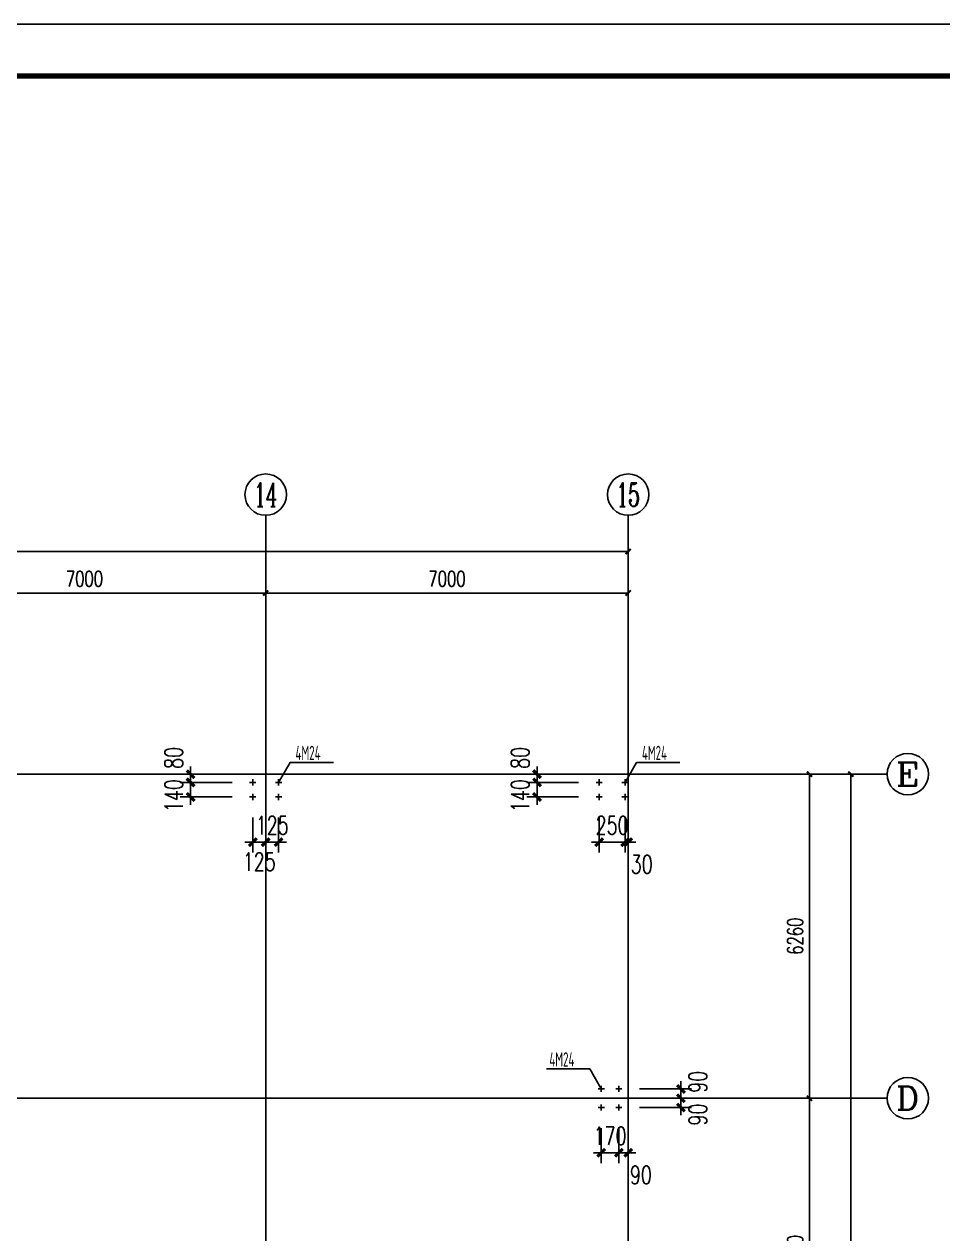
# Model space of a CAD drawing. Extents: x -17471 to 313636, y -71590 to 757901.
# Drawn here: x 286042 to 303782, y 304993 to 328360 of the extents above; entities that cross this region are included whole.
import ezdxf
from ezdxf.enums import TextEntityAlignment as Align

# ---------------------------------------------------------------- set-up
doc = ezdxf.new("R2010")
doc.units = 0
doc.header["$LTSCALE"] = 1000
doc.header["$MEASUREMENT"] = 0
for name, color, linetype in [('AXIS', 3, 'Continuous'), ('AXIS_TEXT', 7, 'Continuous'), ('DOTE', 1, 'Continuous'), ('PUB_DIM', 3, 'Continuous'), ('PUB_TITLE', 4, 'Continuous')]:
    doc.layers.add(name, color=color, linetype=linetype)
doc.styles.add('_SIMPLEX', font='sysz.shx', dxfattribs={"width": 0.8, "bigfont": 'syfs.shx'})
doc.styles.add('_TCH_AXIS', font='COMPLEX', dxfattribs={"bigfont": 'GBCBIG'})
doc.styles.add('_TCH_DIM_T3', font='SIMPLEX', dxfattribs={"width": 0.705882, "bigfont": 'GBCBIG'})
doc.styles.add('COMPLEX', font='COMPLEX')
doc.dimstyles.new('_TCH_ARCH&&100', dxfattribs={"dimtxt": 297.5, "dimasz": 100, "dimexe": 250, "dimexo": 300, "dimgap": 126.25, "dimtad": 1, "dimdec": 0, "dimzin": 0, "dimdsep": 46, "dimtxsty": '_TCH_DIM_T3', "dimblk": 'ARCHTICK', "dimcen": 0.09, "dimclrt": 7, "dimazin": 2, "dimtfac": 1, "dimtdec": 0, "dimtix": 1, "dimtmove": 2, "dimatfit": 3, "dimfxl": 0, "dimtolj": 1, "dimtzin": 0, "dimarcsym": 0})
doc.dimstyles.new('_TCH_ARCH&&150', dxfattribs={"dimtxt": 446.25, "dimasz": 150, "dimexe": 375, "dimexo": 450, "dimgap": 189.375, "dimtad": 1, "dimdec": 0, "dimzin": 0, "dimdsep": 46, "dimtxsty": '_TCH_DIM_T3', "dimblk": 'ARCHTICK', "dimcen": 0.09, "dimclrt": 7, "dimazin": 2, "dimtfac": 1, "dimtdec": 0, "dimtix": 1, "dimtmove": 2, "dimatfit": 3, "dimfxl": 0, "dimtolj": 1, "dimtzin": 0, "dimarcsym": 0})

# ---------------------------------------------------------------- blocks, each defined once
blk = doc.blocks.new('_ArchTick')
at = {"color": 0, "linetype": 'ByBlock', "const_width": 0.4}
blk.add_lwpolyline([(-0.5, -0.5), (0.5, 0.5)], dxfattribs=at)
blk = doc.blocks.new('*D461')
at = {"layer": 'Defpoints', "color": 0, "transparency": 16777216}
for p in [(290456, 313712), (289256, 313432), (290456, 313432)]:
    blk.add_point(p, dxfattribs=at)
at = {"layer": 'PUB_DIM', "color": 0, "lineweight": -2, "transparency": 16777216}
for p, q in [((289256, 313712), (289256, 313862)), ((290056, 313712), (289056, 313712)), ((289256, 313712), (289256, 313432)), ((290056, 313432), (289056, 313432)), ((289256, 313432), (289256, 313282))]:
    blk.add_line(p, q, dxfattribs=at)
at = {"layer": 'PUB_DIM', "color": 0, "lineweight": -2, "transparency": 16777216, "xscale": 150, "yscale": 150, "zscale": 150}
for p, rotation in [((289256, 313712), 270), ((289256, 313432), 90)]:
    blk.add_blockref('_ArchTick', p, dxfattribs=dict(at, rotation=rotation))
at = {"layer": 'PUB_DIM', "color": 7, "transparency": 16777216, "insert": (288931, 313457), "char_height": 350, "attachment_point": 5, "rotation": 90, "style": '_TCH_DIM_T3'}
blk.add_mtext('\\A1;140', dxfattribs=at)
blk = doc.blocks.new('*D462')
at = {"layer": 'Defpoints', "color": 0, "transparency": 16777216}
for p in [(290456, 313872), (289256, 313712), (290456, 313712)]:
    blk.add_point(p, dxfattribs=at)
at = {"layer": 'PUB_DIM', "color": 0, "lineweight": -2, "transparency": 16777216}
for p, q in [((290056, 313872), (289056, 313872)), ((289256, 313872), (289256, 314022)), ((289256, 313872), (289256, 313712)), ((290056, 313712), (289056, 313712)), ((289256, 313712), (289256, 313562))]:
    blk.add_line(p, q, dxfattribs=at)
at = {"layer": 'PUB_DIM', "color": 0, "lineweight": -2, "transparency": 16777216, "xscale": 150, "yscale": 150, "zscale": 150}
for p, rotation in [((289256, 313872), 270), ((289256, 313712), 90)]:
    blk.add_blockref('_ArchTick', p, dxfattribs=dict(at, rotation=rotation))
at = {"layer": 'PUB_DIM', "color": 7, "transparency": 16777216, "insert": (288931, 314186), "char_height": 350, "attachment_point": 5, "rotation": 90, "style": '_TCH_DIM_T3'}
blk.add_mtext('\\A1;80', dxfattribs=at)
blk = doc.blocks.new('*D463')
at = {"layer": 'Defpoints', "color": 0, "transparency": 16777216}
for p in [(290706, 313432), (290956, 313432), (290706, 312559)]:
    blk.add_point(p, dxfattribs=at)
at = {"layer": 'PUB_DIM', "color": 0, "lineweight": -2, "transparency": 16777216}
for p, q in [((290706, 313032), (290706, 312359)), ((290956, 313032), (290956, 312359)), ((290706, 312559), (290556, 312559)), ((290956, 312559), (290706, 312559)), ((290956, 312559), (291106, 312559))]:
    blk.add_line(p, q, dxfattribs=at)
at = {"layer": 'PUB_DIM', "color": 0, "lineweight": -2, "transparency": 16777216, "xscale": 150, "yscale": 150, "zscale": 150}
blk.add_blockref('_ArchTick', (290706, 312559), dxfattribs=at)
at = {"layer": 'PUB_DIM', "color": 0, "lineweight": -2, "transparency": 16777216, "xscale": 150, "yscale": 150, "zscale": 150, "rotation": 180}
blk.add_blockref('_ArchTick', (290956, 312559), dxfattribs=at)
at = {"layer": 'PUB_DIM', "color": 7, "transparency": 16777216, "insert": (290831, 312884), "char_height": 350, "attachment_point": 5, "style": '_TCH_DIM_T3'}
blk.add_mtext('\\A1;125', dxfattribs=at)
blk = doc.blocks.new('*D464')
at = {"layer": 'Defpoints', "color": 0, "transparency": 16777216}
for p in [(290456, 313432), (290706, 313432), (290456, 312559)]:
    blk.add_point(p, dxfattribs=at)
at = {"layer": 'PUB_DIM', "color": 0, "lineweight": -2, "transparency": 16777216}
for p, q in [((290456, 313032), (290456, 312359)), ((290706, 313032), (290706, 312359)), ((290456, 312559), (290306, 312559)), ((290706, 312559), (290456, 312559)), ((290706, 312559), (290856, 312559))]:
    blk.add_line(p, q, dxfattribs=at)
at = {"layer": 'PUB_DIM', "color": 0, "lineweight": -2, "transparency": 16777216, "xscale": 150, "yscale": 150, "zscale": 150}
blk.add_blockref('_ArchTick', (290456, 312559), dxfattribs=at)
at = {"layer": 'PUB_DIM', "color": 0, "lineweight": -2, "transparency": 16777216, "xscale": 150, "yscale": 150, "zscale": 150, "rotation": 180}
blk.add_blockref('_ArchTick', (290706, 312559), dxfattribs=at)
at = {"layer": 'PUB_DIM', "color": 7, "transparency": 16777216, "insert": (290581, 312180), "char_height": 350, "attachment_point": 5, "style": '_TCH_DIM_T3'}
blk.add_mtext('\\A1;125', dxfattribs=at)
blk = doc.blocks.new('*D465')
at = {"layer": 'Defpoints', "color": 0, "transparency": 16777216}
for p in [(297146, 313712), (295946, 313432), (297146, 313432)]:
    blk.add_point(p, dxfattribs=at)
at = {"layer": 'PUB_DIM', "color": 0, "lineweight": -2, "transparency": 16777216}
for p, q in [((295946, 313712), (295946, 313862)), ((296746, 313712), (295746, 313712)), ((295946, 313712), (295946, 313432)), ((296746, 313432), (295746, 313432)), ((295946, 313432), (295946, 313282))]:
    blk.add_line(p, q, dxfattribs=at)
at = {"layer": 'PUB_DIM', "color": 0, "lineweight": -2, "transparency": 16777216, "xscale": 150, "yscale": 150, "zscale": 150}
for p, rotation in [((295946, 313712), 270), ((295946, 313432), 90)]:
    blk.add_blockref('_ArchTick', p, dxfattribs=dict(at, rotation=rotation))
at = {"layer": 'PUB_DIM', "color": 7, "transparency": 16777216, "insert": (295621, 313457), "char_height": 350, "attachment_point": 5, "rotation": 90, "style": '_TCH_DIM_T3'}
blk.add_mtext('\\A1;140', dxfattribs=at)
blk = doc.blocks.new('*D466')
at = {"layer": 'Defpoints', "color": 0, "transparency": 16777216}
for p in [(297146, 313872), (295946, 313712), (297146, 313712)]:
    blk.add_point(p, dxfattribs=at)
at = {"layer": 'PUB_DIM', "color": 0, "lineweight": -2, "transparency": 16777216}
for p, q in [((296746, 313872), (295746, 313872)), ((295946, 313872), (295946, 314022)), ((295946, 313872), (295946, 313712)), ((296746, 313712), (295746, 313712)), ((295946, 313712), (295946, 313562))]:
    blk.add_line(p, q, dxfattribs=at)
at = {"layer": 'PUB_DIM', "color": 0, "lineweight": -2, "transparency": 16777216, "xscale": 150, "yscale": 150, "zscale": 150}
for p, rotation in [((295946, 313872), 270), ((295946, 313712), 90)]:
    blk.add_blockref('_ArchTick', p, dxfattribs=dict(at, rotation=rotation))
at = {"layer": 'PUB_DIM', "color": 7, "transparency": 16777216, "insert": (295621, 314186), "char_height": 350, "attachment_point": 5, "rotation": 90, "style": '_TCH_DIM_T3'}
blk.add_mtext('\\A1;80', dxfattribs=at)
blk = doc.blocks.new('*D468')
at = {"layer": 'Defpoints', "color": 0, "transparency": 16777216}
for p in [(297146, 313432), (297646, 313432), (297646, 312559)]:
    blk.add_point(p, dxfattribs=at)
at = {"layer": 'PUB_DIM', "color": 0, "lineweight": -2, "transparency": 16777216}
for p, q in [((297146, 313032), (297146, 312359)), ((297646, 313032), (297646, 312359)), ((297146, 312559), (296996, 312559)), ((297146, 312559), (297646, 312559)), ((297646, 312559), (297796, 312559))]:
    blk.add_line(p, q, dxfattribs=at)
at = {"layer": 'PUB_DIM', "color": 0, "lineweight": -2, "transparency": 16777216, "xscale": 150, "yscale": 150, "zscale": 150}
blk.add_blockref('_ArchTick', (297146, 312559), dxfattribs=at)
at = {"layer": 'PUB_DIM', "color": 0, "lineweight": -2, "transparency": 16777216, "xscale": 150, "yscale": 150, "zscale": 150, "rotation": 180}
blk.add_blockref('_ArchTick', (297646, 312559), dxfattribs=at)
at = {"layer": 'PUB_DIM', "color": 7, "transparency": 16777216, "insert": (297396, 312884), "char_height": 350, "attachment_point": 5, "style": '_TCH_DIM_T3'}
blk.add_mtext('\\A1;250', dxfattribs=at)
blk = doc.blocks.new('*D467')
at = {"layer": 'Defpoints', "color": 0, "transparency": 16777216}
for p in [(297646, 313432), (297706, 313432), (297706, 312559)]:
    blk.add_point(p, dxfattribs=at)
at = {"layer": 'PUB_DIM', "color": 0, "lineweight": -2, "transparency": 16777216}
for p, q in [((297646, 313032), (297646, 312359)), ((297706, 313032), (297706, 312359)), ((297646, 312559), (297496, 312559)), ((297646, 312559), (297706, 312559)), ((297706, 312559), (297856, 312559))]:
    blk.add_line(p, q, dxfattribs=at)
at = {"layer": 'PUB_DIM', "color": 0, "lineweight": -2, "transparency": 16777216, "xscale": 150, "yscale": 150, "zscale": 150}
blk.add_blockref('_ArchTick', (297646, 312559), dxfattribs=at)
at = {"layer": 'PUB_DIM', "color": 0, "lineweight": -2, "transparency": 16777216, "xscale": 150, "yscale": 150, "zscale": 150, "rotation": 180}
blk.add_blockref('_ArchTick', (297706, 312559), dxfattribs=at)
at = {"layer": 'PUB_DIM', "color": 7, "transparency": 16777216, "insert": (297967, 312131), "char_height": 350, "attachment_point": 5, "style": '_TCH_DIM_T3'}
blk.add_mtext('\\A1;30', dxfattribs=at)
blk = doc.blocks.new('*D485')
at = {"layer": 'Defpoints', "color": 0, "transparency": 16777216}
for p in [(297526, 307792), (298726, 307792), (297526, 307612)]:
    blk.add_point(p, dxfattribs=at)
at = {"layer": 'PUB_DIM', "color": 0, "lineweight": -2, "transparency": 16777216}
for p, q in [((297926, 307792), (298926, 307792)), ((298726, 307792), (298726, 307942)), ((298726, 307612), (298726, 307792)), ((297926, 307612), (298926, 307612)), ((298726, 307612), (298726, 307462))]:
    blk.add_line(p, q, dxfattribs=at)
at = {"layer": 'PUB_DIM', "color": 0, "lineweight": -2, "transparency": 16777216, "xscale": 150, "yscale": 150, "zscale": 150}
for p, rotation in [((298726, 307792), 270), ((298726, 307612), 90)]:
    blk.add_blockref('_ArchTick', p, dxfattribs=dict(at, rotation=rotation))
at = {"layer": 'PUB_DIM', "color": 7, "transparency": 16777216, "insert": (299051, 307929), "char_height": 350, "attachment_point": 5, "rotation": 90, "style": '_TCH_DIM_T3'}
blk.add_mtext('\\A1;90', dxfattribs=at)
blk = doc.blocks.new('*D486')
at = {"layer": 'Defpoints', "color": 0, "transparency": 16777216}
for p in [(297526, 307612), (297526, 307432), (298726, 307432)]:
    blk.add_point(p, dxfattribs=at)
at = {"layer": 'PUB_DIM', "color": 0, "lineweight": -2, "transparency": 16777216}
for p, q in [((298726, 307612), (298726, 307762)), ((297926, 307612), (298926, 307612)), ((298726, 307612), (298726, 307432)), ((297926, 307432), (298926, 307432)), ((298726, 307432), (298726, 307282))]:
    blk.add_line(p, q, dxfattribs=at)
at = {"layer": 'PUB_DIM', "color": 0, "lineweight": -2, "transparency": 16777216, "xscale": 150, "yscale": 150, "zscale": 150}
for p, rotation in [((298726, 307612), 270), ((298726, 307432), 90)]:
    blk.add_blockref('_ArchTick', p, dxfattribs=dict(at, rotation=rotation))
at = {"layer": 'PUB_DIM', "color": 7, "transparency": 16777216, "insert": (299051, 307296), "char_height": 350, "attachment_point": 5, "rotation": 90, "style": '_TCH_DIM_T3'}
blk.add_mtext('\\A1;90', dxfattribs=at)
blk = doc.blocks.new('*D487')
at = {"layer": 'Defpoints', "color": 0, "transparency": 16777216}
for p in [(297186, 307432), (297526, 307432), (297526, 306559)]:
    blk.add_point(p, dxfattribs=at)
at = {"layer": 'PUB_DIM', "color": 0, "lineweight": -2, "transparency": 16777216}
for p, q in [((297186, 307032), (297186, 306359)), ((297526, 307032), (297526, 306359)), ((297186, 306559), (297036, 306559)), ((297186, 306559), (297526, 306559)), ((297526, 306559), (297676, 306559))]:
    blk.add_line(p, q, dxfattribs=at)
at = {"layer": 'PUB_DIM', "color": 0, "lineweight": -2, "transparency": 16777216, "xscale": 150, "yscale": 150, "zscale": 150}
blk.add_blockref('_ArchTick', (297186, 306559), dxfattribs=at)
at = {"layer": 'PUB_DIM', "color": 0, "lineweight": -2, "transparency": 16777216, "xscale": 150, "yscale": 150, "zscale": 150, "rotation": 180}
blk.add_blockref('_ArchTick', (297526, 306559), dxfattribs=at)
at = {"layer": 'PUB_DIM', "color": 7, "transparency": 16777216, "insert": (297356, 306884), "char_height": 350, "attachment_point": 5, "style": '_TCH_DIM_T3'}
blk.add_mtext('\\A1;170', dxfattribs=at)
blk = doc.blocks.new('*D488')
at = {"layer": 'Defpoints', "color": 0, "transparency": 16777216}
for p in [(297526, 307432), (297706, 307432), (297706, 306559)]:
    blk.add_point(p, dxfattribs=at)
at = {"layer": 'PUB_DIM', "color": 0, "lineweight": -2, "transparency": 16777216}
for p, q in [((297526, 307032), (297526, 306359)), ((297706, 307032), (297706, 306359)), ((297526, 306559), (297376, 306559)), ((297526, 306559), (297706, 306559)), ((297706, 306559), (297856, 306559))]:
    blk.add_line(p, q, dxfattribs=at)
at = {"layer": 'PUB_DIM', "color": 0, "lineweight": -2, "transparency": 16777216, "xscale": 150, "yscale": 150, "zscale": 150}
blk.add_blockref('_ArchTick', (297526, 306559), dxfattribs=at)
at = {"layer": 'PUB_DIM', "color": 0, "lineweight": -2, "transparency": 16777216, "xscale": 150, "yscale": 150, "zscale": 150, "rotation": 180}
blk.add_blockref('_ArchTick', (297706, 306559), dxfattribs=at)
at = {"layer": 'PUB_DIM', "color": 7, "transparency": 16777216, "insert": (297951, 306131), "char_height": 350, "attachment_point": 5, "style": '_TCH_DIM_T3'}
blk.add_mtext('\\A1;90', dxfattribs=at)
blk = doc.blocks.new('*D1772')
at = {"layer": 'AXIS', "color": 0, "lineweight": -2, "transparency": 16777216}
for p, q in [((299006, 307612), (301456, 307612)), ((301206, 301612), (301206, 307612)), ((299006, 301612), (301456, 301612))]:
    blk.add_line(p, q, dxfattribs=at)
at = {"layer": 'Defpoints', "color": 0, "transparency": 16777216}
for p in [(298706, 307612), (301206, 307612), (298706, 301612)]:
    blk.add_point(p, dxfattribs=at)
at = {"layer": 'AXIS', "color": 0, "lineweight": -2, "transparency": 16777216, "xscale": 100, "yscale": 100, "zscale": 100}
for p, rotation in [((301206, 307612), 90), ((301206, 301612), 270)]:
    blk.add_blockref('_ArchTick', p, dxfattribs=dict(at, rotation=rotation))
at = {"layer": 'AXIS', "color": 7, "transparency": 16777216, "insert": (300931, 304612), "char_height": 297.5, "attachment_point": 5, "rotation": 90, "style": '_TCH_DIM_T3'}
blk.add_mtext('\\A1;6000', dxfattribs=at)
blk = doc.blocks.new('*D1773')
at = {"layer": 'AXIS', "color": 0, "lineweight": -2, "transparency": 16777216}
for p, q in [((299006, 313872), (301456, 313872)), ((301206, 307612), (301206, 313872)), ((299006, 307612), (301456, 307612))]:
    blk.add_line(p, q, dxfattribs=at)
at = {"layer": 'Defpoints', "color": 0, "transparency": 16777216}
for p in [(298706, 313872), (301206, 313872), (298706, 307612)]:
    blk.add_point(p, dxfattribs=at)
at = {"layer": 'AXIS', "color": 0, "lineweight": -2, "transparency": 16777216, "xscale": 100, "yscale": 100, "zscale": 100}
for p, rotation in [((301206, 313872), 90), ((301206, 307612), 270)]:
    blk.add_blockref('_ArchTick', p, dxfattribs=dict(at, rotation=rotation))
at = {"layer": 'AXIS', "color": 7, "transparency": 16777216, "insert": (300931, 310742), "char_height": 297.5, "attachment_point": 5, "rotation": 90, "style": '_TCH_DIM_T3'}
blk.add_mtext('\\A1;6260', dxfattribs=at)
blk = doc.blocks.new('*D1774')
at = {"layer": 'AXIS', "color": 0, "lineweight": -2, "transparency": 16777216}
for p, q in [((299006, 313872), (302256, 313872)), ((302006, 289352), (302006, 313872)), ((299006, 289352), (302256, 289352))]:
    blk.add_line(p, q, dxfattribs=at)
at = {"layer": 'Defpoints', "color": 0, "transparency": 16777216}
for p in [(298706, 313872), (302006, 313872), (298706, 289352)]:
    blk.add_point(p, dxfattribs=at)
at = {"layer": 'AXIS', "color": 0, "lineweight": -2, "transparency": 16777216, "xscale": 100, "yscale": 100, "zscale": 100}
for p, rotation in [((302006, 313872), 90), ((302006, 289352), 270)]:
    blk.add_blockref('_ArchTick', p, dxfattribs=dict(at, rotation=rotation))
at = {"layer": 'AXIS', "color": 7, "transparency": 16777216, "insert": (301731, 301612), "char_height": 297.5, "attachment_point": 5, "rotation": 90, "style": '_TCH_DIM_T3'}
blk.add_mtext('\\A1;24520', dxfattribs=at)
blk = doc.blocks.new('*D1792')
at = {"layer": 'AXIS', "color": 0, "lineweight": -2, "transparency": 16777216}
for p, q in [((283706, 315172), (283706, 317622)), ((290706, 315172), (290706, 317622)), ((283706, 317372), (290706, 317372))]:
    blk.add_line(p, q, dxfattribs=at)
at = {"layer": 'Defpoints', "color": 0, "transparency": 16777216}
for p in [(290706, 317372), (283706, 314872), (290706, 314872)]:
    blk.add_point(p, dxfattribs=at)
at = {"layer": 'AXIS', "color": 0, "lineweight": -2, "transparency": 16777216, "xscale": 100, "yscale": 100, "zscale": 100, "rotation": 180}
blk.add_blockref('_ArchTick', (283706, 317372), dxfattribs=at)
at = {"layer": 'AXIS', "color": 0, "lineweight": -2, "transparency": 16777216, "xscale": 100, "yscale": 100, "zscale": 100}
blk.add_blockref('_ArchTick', (290706, 317372), dxfattribs=at)
at = {"layer": 'AXIS', "color": 7, "transparency": 16777216, "insert": (287206, 317647), "char_height": 297.5, "attachment_point": 5, "style": '_TCH_DIM_T3'}
blk.add_mtext('\\A1;7000', dxfattribs=at)
blk = doc.blocks.new('*D1793')
at = {"layer": 'AXIS', "color": 0, "lineweight": -2, "transparency": 16777216}
for p, q in [((290706, 315172), (290706, 317622)), ((297706, 315172), (297706, 317622)), ((290706, 317372), (297706, 317372))]:
    blk.add_line(p, q, dxfattribs=at)
at = {"layer": 'Defpoints', "color": 0, "transparency": 16777216}
for p in [(297706, 317372), (290706, 314872), (297706, 314872)]:
    blk.add_point(p, dxfattribs=at)
at = {"layer": 'AXIS', "color": 0, "lineweight": -2, "transparency": 16777216, "xscale": 100, "yscale": 100, "zscale": 100, "rotation": 180}
blk.add_blockref('_ArchTick', (290706, 317372), dxfattribs=at)
at = {"layer": 'AXIS', "color": 0, "lineweight": -2, "transparency": 16777216, "xscale": 100, "yscale": 100, "zscale": 100}
blk.add_blockref('_ArchTick', (297706, 317372), dxfattribs=at)
at = {"layer": 'AXIS', "color": 7, "transparency": 16777216, "insert": (294206, 317647), "char_height": 297.5, "attachment_point": 5, "style": '_TCH_DIM_T3'}
blk.add_mtext('\\A1;7000', dxfattribs=at)
blk = doc.blocks.new('*D1794')
at = {"layer": 'AXIS', "color": 0, "lineweight": -2, "transparency": 16777216}
for p, q in [((199706, 315172), (199706, 318422)), ((297706, 315172), (297706, 318422)), ((199706, 318172), (297706, 318172))]:
    blk.add_line(p, q, dxfattribs=at)
at = {"layer": 'Defpoints', "color": 0, "transparency": 16777216}
for p in [(297706, 318172), (199706, 314872), (297706, 314872)]:
    blk.add_point(p, dxfattribs=at)
at = {"layer": 'AXIS', "color": 0, "lineweight": -2, "transparency": 16777216, "xscale": 100, "yscale": 100, "zscale": 100, "rotation": 180}
blk.add_blockref('_ArchTick', (199706, 318172), dxfattribs=at)
at = {"layer": 'AXIS', "color": 0, "lineweight": -2, "transparency": 16777216, "xscale": 100, "yscale": 100, "zscale": 100}
blk.add_blockref('_ArchTick', (297706, 318172), dxfattribs=at)
at = {"layer": 'AXIS', "color": 7, "transparency": 16777216, "insert": (248706, 318447), "char_height": 297.5, "attachment_point": 5, "style": '_TCH_DIM_T3'}
blk.add_mtext('\\A1;98000', dxfattribs=at)
blk = doc.blocks.new('_AXISO')
blk.add_circle((0, 0), 0.5)
at = {"layer": 'AXIS_TEXT', "style": 'COMPLEX', "width": 1.041667}
blk.add_attdef('A', text='', height=0.56, dxfattribs=at).set_placement((-0.25, -0.28), (0.25, -0.28), align=Align.FIT)

msp = doc.modelspace()

# ---------------------------------------------------------------- linework, layer by layer
at = {"color": 1}
for p, q in [((290396.1, 313712.5), (290516.1, 313712.5)), ((290456.1, 313652.5), (290456.1, 313772.5)), ((290896.1, 313712.5), (291016.1, 313712.5)), ((290956.1, 313652.5), (290956.1, 313772.5)), ((297206.1, 313712.5), (297086.1, 313712.5)), ((297146.1, 313652.5), (297146.1, 313772.5)), ((297706.1, 313712.5), (297586.1, 313712.5)), ((297646.1, 313652.5), (297646.1, 313772.5)), ((290396.1, 313432.5), (290516.1, 313432.5)), ((290456.1, 313372.5), (290456.1, 313492.5)), ((290896.1, 313432.5), (291016.1, 313432.5)), ((290956.1, 313372.5), (290956.1, 313492.5)), ((297206.1, 313432.5), (297086.1, 313432.5)), ((297146.1, 313372.5), (297146.1, 313492.5)), ((297706.1, 313432.5), (297586.1, 313432.5)), ((297646.1, 313372.5), (297646.1, 313492.5)), ((297246.1, 307792.5), (297126.1, 307792.5)), ((297186.1, 307852.5), (297186.1, 307732.5)), ((297586.1, 307792.5), (297466.1, 307792.5)), ((297526.1, 307852.5), (297526.1, 307732.5)), ((297246.1, 307432.5), (297126.1, 307432.5)), ((297186.1, 307372.5), (297186.1, 307492.5)), ((297586.1, 307432.5), (297466.1, 307432.5)), ((297526.1, 307372.5), (297526.1, 307492.5))]:
    msp.add_line(p, q, dxfattribs=at)
for points in [[(290956.1, 313712.5), (291178.3, 314100.4), (292012.6, 314100.4)], [(297646.1, 313712.5), (297868.3, 314100.4), (298702.6, 314100.4)], [(297186.1, 307792.5), (296963.8, 308180.4), (296129.5, 308180.4)]]:
    msp.add_lwpolyline(points)
at = {"layer": 'AXIS'}
for p, q in [((290706.1, 314872.5), (290706.1, 318872.5)), ((297706.1, 314872.5), (297706.1, 318872.5)), ((298706.1, 313872.5), (302706.1, 313872.5)), ((298706.1, 307612.5), (302706.1, 307612.5))]:
    msp.add_line(p, q, dxfattribs=at)
at = {"layer": 'DOTE'}
for p, q in [((290706.1, 288352.5), (290706.1, 314872.5)), ((297706.1, 288352.5), (297706.1, 314872.5)), ((198706.1, 313872.5), (298706.1, 313872.5)), ((198706.1, 307612.5), (298706.1, 307612.5))]:
    msp.add_line(p, q, dxfattribs=at)
at = {"layer": 'PUB_TITLE'}
msp.add_lwpolyline([(187535.9, 268960.3), (313635.9, 268960.3), (313635.9, 328360.3), (187535.9, 328360.3)], close=True, dxfattribs=at)
at = {"layer": 'PUB_TITLE', "const_width": 100}
msp.add_lwpolyline([(190035.9, 269960.3), (312635.9, 269960.3), (312635.9, 327360.3), (190035.9, 327360.3)], close=True, dxfattribs=at)

# ---------------------------------------------------------------- block references
at = {"layer": 'AXIS'}
ref = msp.add_blockref('_AXISO', (290706.1, 319272.5), dxfattribs=dict(at, xscale=800, yscale=800, zscale=800))
ref.add_attrib('A', '14', dxfattribs={"layer": 'AXIS_TEXT', "height": 452.55, "style": '_TCH_AXIS', "width": 0.677419}).set_placement((290479.8, 319046.2), (290932.3, 319046.2), align=Align.FIT)
ref = msp.add_blockref('_AXISO', (297706.1, 319272.5), dxfattribs=dict(at, xscale=800, yscale=800, zscale=800))
ref.add_attrib('A', '15', dxfattribs={"layer": 'AXIS_TEXT', "height": 452.55, "style": '_TCH_AXIS', "width": 0.724138}).set_placement((297479.8, 319046.2), (297932.3, 319046.2), align=Align.FIT)
ref = msp.add_blockref('_AXISO', (303106.1, 313872.5), dxfattribs=dict(at, xscale=800, yscale=800, zscale=800))
ref.add_attrib('A', 'E', dxfattribs={"layer": 'AXIS_TEXT', "height": 452.5, "style": '_TCH_AXIS', "width": 1.3125}).set_placement((302879.8, 313646.2), (303332.3, 313646.2), align=Align.FIT)
ref = msp.add_blockref('_AXISO', (303106.1, 307612.5), dxfattribs=dict(at, xscale=800, yscale=800, zscale=800))
ref.add_attrib('A', 'D', dxfattribs={"layer": 'AXIS_TEXT', "height": 452.5, "style": '_TCH_AXIS', "width": 1.235294}).set_placement((302879.8, 307386.2), (303332.3, 307386.2), align=Align.FIT)

# ---------------------------------------------------------------- texts
at = {"color": 3, "linetype": 'ByBlock', "style": '_SIMPLEX', "width": 0.65}
for p in [(291281.4, 314143.9), (297971.4, 314143.9), (296183.5, 308223.9)]:
    msp.add_text('4M24', height=276.96, dxfattribs=at).set_placement(p)

# ---------------------------------------------------------------- dimensions: what is measured, and where the dimension line sits
at = {"layer": 'AXIS'}
for p1, p2, distance, picture, middle in [((199706.1, 314872.5), (297706.1, 314872.5), 3300, '*D1794', (248706.1, 318447.5)), ((283706.1, 314872.5), (290706.1, 314872.5), 2500, '*D1792', (287206.1, 317647.5)), ((290706.1, 314872.5), (297706.1, 314872.5), 2500, '*D1793', (294206.1, 317647.5)), ((298706.1, 307612.5), (298706.1, 313872.5), -2500, '*D1773', (300931.1, 310742.5)), ((298706.1, 289352.5), (298706.1, 313872.5), -3300, '*D1774', (301731.1, 301612.5)), ((298706.1, 301612.5), (298706.1, 307612.5), -2500, '*D1772', (300931.1, 304612.5))]:
    dim = msp.add_aligned_dim(p1=p1, p2=p2, distance=distance, dimstyle='_TCH_ARCH&&100', dxfattribs=at)
    dim.commit()
    dim.dimension.update_dxf_attribs({"geometry": picture, "text_midpoint": middle})
at = {"layer": 'PUB_DIM'}
for base, p1, p2, angle, picture, middle in [((289256.1, 313712.5), (290456.1, 313872.5), (290456.1, 313712.5), 270, '*D462', (288931.1, 314185.8)), ((295946.1, 313712.5), (297146.1, 313872.5), (297146.1, 313712.5), 270, '*D466', (295621.1, 314185.8)), ((289256.1, 313432.5), (290456.1, 313712.5), (290456.1, 313432.5), 270, '*D461', (288931.1, 313457)), ((295946.1, 313432.5), (297146.1, 313712.5), (297146.1, 313432.5), 270, '*D465', (295621.1, 313457)), ((297706.1, 312558.5), (297646.1, 313432.5), (297706.1, 313432.5), 180, '*D467', (297966.6, 312130.9)), ((298726.1, 307792.5), (297526.1, 307612.5), (297526.1, 307792.5), 90, '*D485', (299051.1, 307929.2)), ((298726.1, 307432.5), (297526.1, 307612.5), (297526.1, 307432.5), 270, '*D486', (299051.1, 307295.8)), ((297706.1, 306558.5), (297526.1, 307432.5), (297706.1, 307432.5), 180, '*D488', (297951, 306130.9))]:
    dim = msp.add_linear_dim(base=base, p1=p1, p2=p2, angle=angle, dimstyle='_TCH_ARCH&&150', override={"dimtxt": 350, "dimexe": 200, "dimexo": 400, "dimgap": 150, "dimlfac": 0.5}, dxfattribs=at)
    dim.commit()
    dim.dimension.update_dxf_attribs({"geometry": picture, "text_midpoint": middle, "dimtype": 128})
dim = msp.add_linear_dim(base=(290456.1, 312558.5), p1=(290706.1, 313432.5), p2=(290456.1, 313432.5), dimstyle='_TCH_ARCH&&150', override={"dimtxt": 350, "dimexe": 200, "dimexo": 400, "dimgap": 150, "dimlfac": 0.5}, dxfattribs=at)
dim.commit()
dim.dimension.update_dxf_attribs({"geometry": '*D464', "text_midpoint": (290581.1, 312180.3), "dimtype": 128})
dim = msp.add_linear_dim(base=(290706.1, 312558.5), p1=(290956.1, 313432.5), p2=(290706.1, 313432.5), dimstyle='_TCH_ARCH&&150', override={"dimtxt": 350, "dimexe": 200, "dimexo": 400, "dimgap": 150, "dimlfac": 0.5}, dxfattribs=at)
dim.commit()
dim.dimension.update_dxf_attribs({"geometry": '*D463', "text_midpoint": (290831.1, 312883.5)})
for base, p1, p2, picture, middle in [((297646.1, 312558.5), (297146.1, 313432.5), (297646.1, 313432.5), '*D468', (297396.1, 312883.5)), ((297526.1, 306558.5), (297186.1, 307432.5), (297526.1, 307432.5), '*D487', (297356.1, 306883.5))]:
    dim = msp.add_linear_dim(base=base, p1=p1, p2=p2, angle=180, dimstyle='_TCH_ARCH&&150', override={"dimtxt": 350, "dimexe": 200, "dimexo": 400, "dimgap": 150, "dimlfac": 0.5}, dxfattribs=at)
    dim.commit()
    dim.dimension.update_dxf_attribs({"geometry": picture, "text_midpoint": middle})

doc.saveas('drawing.dxf')
